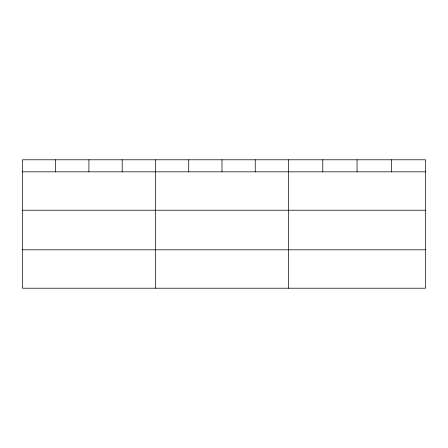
<?xml version="1.0" encoding="UTF-8"?>
<svg xmlns="http://www.w3.org/2000/svg" width="448" height="448" viewBox="0 0 448 448"><rect width="100%" height="100%" fill="white"/><g stroke="black" fill="none" stroke-linecap="round" stroke-linejoin="round"><path stroke-width="0.67" d="M425.6 210.235L425.6 159.79L22.4 159.79L22.4 288.21L425.6 288.21L425.6 210.235L22.4 210.235M22.4 171.83L425.6 171.83M22.4 249.805L425.6 249.805M391.328 159.79L391.328 171.83M357.056 159.79L357.056 171.83M322.784 159.79L322.784 171.83M288.512 159.79L288.512 288.21M255.248 159.79L255.248 171.83M221.984 159.79L221.984 171.83M188.72 159.79L188.72 171.83M155.456 159.79L155.456 288.21M122.192 159.79L122.192 171.83M88.928 159.79L88.928 171.83M55.664 159.79L55.664 171.83"/></g></svg>
